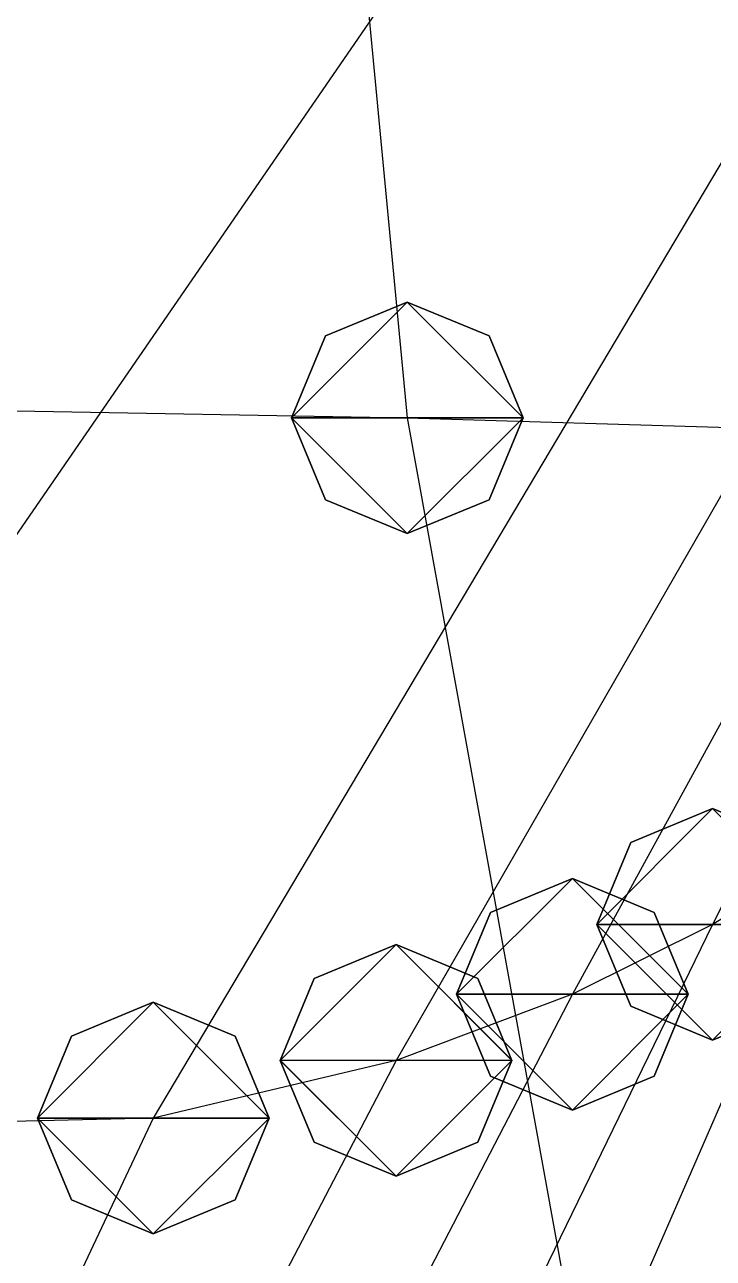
# Model space of a CAD drawing. Header units: metres. Extents: x -59 to 99, y -54 to 55.
# Drawn here: x 11.81 to 17.76, y -42.12 to -31.47 of the extents above; entities that cross this region are included whole.
import ezdxf

# ---------------------------------------------------------------- set-up
doc = ezdxf.new("R2010")
doc.units = ezdxf.units.M

msp = doc.modelspace()

# ---------------------------------------------------------------- linework, layer by layer
for p, q in [((14.086083, -24.025223, -228.23218), (15.117272, -34.86422, -232.50049)), ((23.455479, -27.937767, -172.24756), (17.753778, -39.23886, -169.88852)), ((22.7644, -28.472649, -164.59225), (16.542557, -39.84147, -161.26526)), ((21.603786, -28.967758, -157.50235), (15.020462, -40.412415, -153.09311)), ((19.771343, -29.39254, -151.4184), (12.923054, -40.910553, -145.96161)), ((19.771343, -29.39254, -151.4184), (12.923054, -40.910553, -145.96161)), ((16.064808, -29.593353, -148.54568), (8.189568, -41.03102, -144.24005)), ((15.117272, -33.86422, -232.50032), (14.410166, -34.157112, -232.50037)), ((15.117272, -33.86422, -232.50032), (14.410166, -34.157112, -232.50037)), ((15.117272, -33.86422, -232.50032), (14.410166, -34.157112, -232.50037)), ((15.117272, -33.86422, -232.50032), (14.410166, -34.157112, -232.50037)), ((15.824379, -34.157112, -232.50037), (15.117272, -33.86422, -232.50032)), ((15.824379, -34.157112, -232.50037), (15.117272, -33.86422, -232.50032)), ((15.824379, -34.157112, -232.50037), (15.117272, -33.86422, -232.50032)), ((15.824379, -34.157112, -232.50037), (15.117272, -33.86422, -232.50032)), ((14.410166, -34.157112, -232.50037), (14.117272, -34.86422, -232.50049)), ((14.410166, -34.157112, -232.50037), (14.117272, -34.86422, -232.50049)), ((14.410166, -34.157112, -232.50037), (14.117272, -34.86422, -232.50049)), ((14.410166, -34.157112, -232.50037), (14.117272, -34.86422, -232.50049)), ((16.117271, -34.86422, -232.50049), (15.824379, -34.157112, -232.50037)), ((16.117271, -34.86422, -232.50049), (15.824379, -34.157112, -232.50037)), ((16.117271, -34.86422, -232.50049), (15.824379, -34.157112, -232.50037)), ((16.117271, -34.86422, -232.50049), (15.824379, -34.157112, -232.50037)), ((9.854023, -34.770233, -233.8405), (15.117272, -34.86422, -232.50049)), ((14.117272, -34.86422, -232.50049), (14.410166, -35.571327, -232.50061)), ((14.117272, -34.86422, -232.50049), (14.410166, -35.571327, -232.50061)), ((14.117272, -34.86422, -232.50049), (14.410166, -35.571327, -232.50061)), ((14.117272, -34.86422, -232.50049), (14.410166, -35.571327, -232.50061)), ((15.117272, -34.86422, -232.50049), (19.45668, -34.996216, -230.62106)), ((15.117272, -34.86422, -232.50049), (17.073807, -45.665604, -237.30675)), ((15.824379, -35.571327, -232.50061), (16.117271, -34.86422, -232.50049)), ((15.824379, -35.571327, -232.50061), (16.117271, -34.86422, -232.50049)), ((15.824379, -35.571327, -232.50061), (16.117271, -34.86422, -232.50049)), ((15.824379, -35.571327, -232.50061), (16.117271, -34.86422, -232.50049)), ((14.410166, -35.571327, -232.50061), (15.117272, -35.86422, -232.50066)), ((14.410166, -35.571327, -232.50061), (15.117272, -35.86422, -232.50066)), ((14.410166, -35.571327, -232.50061), (15.117272, -35.86422, -232.50066)), ((14.410166, -35.571327, -232.50061), (15.117272, -35.86422, -232.50066)), ((15.117272, -35.86422, -232.50066), (15.824379, -35.571327, -232.50061)), ((15.117272, -35.86422, -232.50066), (15.824379, -35.571327, -232.50061)), ((15.117272, -35.86422, -232.50066), (15.824379, -35.571327, -232.50061)), ((15.117272, -35.86422, -232.50066), (15.824379, -35.571327, -232.50061)), ((17.753778, -38.23886, -169.88835), (17.04667, -38.531754, -169.8884)), ((17.753778, -38.23886, -169.88835), (17.04667, -38.531754, -169.8884)), ((17.753778, -38.23886, -169.88835), (17.04667, -38.531754, -169.8884)), ((17.753778, -38.23886, -169.88835), (17.04667, -38.531754, -169.8884)), ((18.460886, -38.531754, -169.8884), (17.753778, -38.23886, -169.88835)), ((18.460886, -38.531754, -169.8884), (17.753778, -38.23886, -169.88835)), ((18.460886, -38.531754, -169.8884), (17.753778, -38.23886, -169.88835)), ((18.460886, -38.531754, -169.8884), (17.753778, -38.23886, -169.88835)), ((17.04667, -38.531754, -169.8884), (16.753778, -39.23886, -169.88852)), ((17.04667, -38.531754, -169.8884), (16.753778, -39.23886, -169.88852)), ((17.04667, -38.531754, -169.8884), (16.753778, -39.23886, -169.88852)), ((17.04667, -38.531754, -169.8884), (16.753778, -39.23886, -169.88852)), ((18.766478, -38.622345, -178.70987), (13.870272, -49.866257, -177.17647)), ((18.766478, -38.622345, -178.70987), (17.753778, -39.23886, -169.88852)), ((16.542557, -38.84147, -161.26509), (15.83545, -39.13436, -161.26514)), ((16.542557, -38.84147, -161.26509), (15.83545, -39.13436, -161.26514)), ((16.542557, -38.84147, -161.26509), (15.83545, -39.13436, -161.26514)), ((16.542557, -38.84147, -161.26509), (15.83545, -39.13436, -161.26514)), ((17.249664, -39.13436, -161.26514), (16.542557, -38.84147, -161.26509)), ((17.249664, -39.13436, -161.26514), (16.542557, -38.84147, -161.26509)), ((17.249664, -39.13436, -161.26514), (16.542557, -38.84147, -161.26509)), ((17.249664, -39.13436, -161.26514), (16.542557, -38.84147, -161.26509)), ((15.83545, -39.13436, -161.26514), (15.542557, -39.84147, -161.26526)), ((15.83545, -39.13436, -161.26514), (15.542557, -39.84147, -161.26526)), ((15.83545, -39.13436, -161.26514), (15.542557, -39.84147, -161.26526)), ((15.83545, -39.13436, -161.26514), (15.542557, -39.84147, -161.26526)), ((17.542557, -39.84147, -161.26526), (17.249664, -39.13436, -161.26514)), ((17.542557, -39.84147, -161.26526), (17.249664, -39.13436, -161.26514)), ((17.542557, -39.84147, -161.26526), (17.249664, -39.13436, -161.26514)), ((17.542557, -39.84147, -161.26526), (17.249664, -39.13436, -161.26514)), ((17.753778, -39.23886, -169.88852), (12.250872, -50.553955, -167.33244)), ((17.753778, -39.23886, -169.88852), (16.542557, -39.84147, -161.26526)), ((16.753778, -39.23886, -169.88852), (17.04667, -39.94597, -169.88864)), ((16.753778, -39.23886, -169.88852), (17.04667, -39.94597, -169.88864)), ((16.753778, -39.23886, -169.88852), (17.04667, -39.94597, -169.88864)), ((16.753778, -39.23886, -169.88852), (17.04667, -39.94597, -169.88864)), ((15.020462, -39.412415, -153.09294), (14.313355, -39.705307, -153.09299)), ((15.020462, -39.412415, -153.09294), (14.313355, -39.705307, -153.09299)), ((15.020462, -39.412415, -153.09294), (14.313355, -39.705307, -153.09299)), ((15.020462, -39.412415, -153.09294), (14.313355, -39.705307, -153.09299)), ((15.727569, -39.705307, -153.09299), (15.020462, -39.412415, -153.09294)), ((15.727569, -39.705307, -153.09299), (15.020462, -39.412415, -153.09294)), ((15.727569, -39.705307, -153.09299), (15.020462, -39.412415, -153.09294)), ((15.727569, -39.705307, -153.09299), (15.020462, -39.412415, -153.09294)), ((14.313355, -39.705307, -153.09299), (14.020462, -40.412415, -153.09311)), ((14.313355, -39.705307, -153.09299), (14.020462, -40.412415, -153.09311)), ((14.313355, -39.705307, -153.09299), (14.020462, -40.412415, -153.09311)), ((14.313355, -39.705307, -153.09299), (14.020462, -40.412415, -153.09311)), ((16.020462, -40.412415, -153.09311), (15.727569, -39.705307, -153.09299)), ((16.020462, -40.412415, -153.09311), (15.727569, -39.705307, -153.09299)), ((16.020462, -40.412415, -153.09311), (15.727569, -39.705307, -153.09299)), ((16.020462, -40.412415, -153.09311), (15.727569, -39.705307, -153.09299)), ((16.542557, -39.84147, -161.26526), (10.63147, -51.241653, -157.48843)), ((12.923054, -39.910553, -145.96144), (12.215947, -40.203445, -145.96149)), ((12.923054, -39.910553, -145.96144), (12.215947, -40.203445, -145.96149)), ((12.923054, -39.910553, -145.96144), (12.215947, -40.203445, -145.96149)), ((12.923054, -39.910553, -145.96144), (12.215947, -40.203445, -145.96149)), ((12.923054, -39.910553, -145.96144), (12.215947, -40.203445, -145.96149)), ((12.923054, -39.910553, -145.96144), (12.215947, -40.203445, -145.96149)), ((13.63016, -40.203445, -145.96149), (12.923054, -39.910553, -145.96144)), ((13.63016, -40.203445, -145.96149), (12.923054, -39.910553, -145.96144)), ((13.63016, -40.203445, -145.96149), (12.923054, -39.910553, -145.96144)), ((13.63016, -40.203445, -145.96149), (12.923054, -39.910553, -145.96144)), ((13.63016, -40.203445, -145.96149), (12.923054, -39.910553, -145.96144)), ((13.63016, -40.203445, -145.96149), (12.923054, -39.910553, -145.96144)), ((16.542557, -39.84147, -161.26526), (15.020462, -40.412415, -153.09311)), ((15.542557, -39.84147, -161.26526), (15.83545, -40.548576, -161.26538)), ((15.542557, -39.84147, -161.26526), (15.83545, -40.548576, -161.26538)), ((15.542557, -39.84147, -161.26526), (15.83545, -40.548576, -161.26538)), ((15.542557, -39.84147, -161.26526), (15.83545, -40.548576, -161.26538)), ((17.04667, -39.94597, -169.88864), (17.753778, -40.23886, -169.88869)), ((17.04667, -39.94597, -169.88864), (17.753778, -40.23886, -169.88869)), ((17.04667, -39.94597, -169.88864), (17.753778, -40.23886, -169.88869)), ((17.04667, -39.94597, -169.88864), (17.753778, -40.23886, -169.88869)), ((17.249664, -40.548576, -161.26538), (17.542557, -39.84147, -161.26526)), ((17.249664, -40.548576, -161.26538), (17.542557, -39.84147, -161.26526)), ((17.249664, -40.548576, -161.26538), (17.542557, -39.84147, -161.26526)), ((17.249664, -40.548576, -161.26538), (17.542557, -39.84147, -161.26526)), ((17.753778, -40.23886, -169.88869), (18.460886, -39.94597, -169.88864)), ((17.753778, -40.23886, -169.88869), (18.460886, -39.94597, -169.88864)), ((17.753778, -40.23886, -169.88869), (18.460886, -39.94597, -169.88864)), ((17.753778, -40.23886, -169.88869), (18.460886, -39.94597, -169.88864)), ((12.215947, -40.203445, -145.96149), (11.923054, -40.910553, -145.96161)), ((12.215947, -40.203445, -145.96149), (11.923054, -40.910553, -145.96161)), ((12.215947, -40.203445, -145.96149), (11.923054, -40.910553, -145.96161)), ((12.215947, -40.203445, -145.96149), (11.923054, -40.910553, -145.96161)), ((12.215947, -40.203445, -145.96149), (11.923054, -40.910553, -145.96161)), ((12.215947, -40.203445, -145.96149), (11.923054, -40.910553, -145.96161)), ((13.923054, -40.910553, -145.96161), (13.63016, -40.203445, -145.96149)), ((13.923054, -40.910553, -145.96161), (13.63016, -40.203445, -145.96149)), ((13.923054, -40.910553, -145.96161), (13.63016, -40.203445, -145.96149)), ((13.923054, -40.910553, -145.96161), (13.63016, -40.203445, -145.96149)), ((13.923054, -40.910553, -145.96161), (13.63016, -40.203445, -145.96149)), ((13.923054, -40.910553, -145.96161), (13.63016, -40.203445, -145.96149)), ((15.020462, -40.412415, -153.09311), (9.012066, -51.929344, -147.64442)), ((15.020462, -40.412415, -153.09311), (12.923054, -40.910553, -145.96161)), ((14.020462, -40.412415, -153.09311), (14.313355, -41.119522, -153.09323)), ((14.020462, -40.412415, -153.09311), (14.313355, -41.119522, -153.09323)), ((14.020462, -40.412415, -153.09311), (14.313355, -41.119522, -153.09323)), ((14.020462, -40.412415, -153.09311), (14.313355, -41.119522, -153.09323)), ((15.727569, -41.119522, -153.09323), (16.020462, -40.412415, -153.09311)), ((15.727569, -41.119522, -153.09323), (16.020462, -40.412415, -153.09311)), ((15.727569, -41.119522, -153.09323), (16.020462, -40.412415, -153.09311)), ((15.727569, -41.119522, -153.09323), (16.020462, -40.412415, -153.09311)), ((15.83545, -40.548576, -161.26538), (16.542557, -40.84147, -161.26543)), ((15.83545, -40.548576, -161.26538), (16.542557, -40.84147, -161.26543)), ((15.83545, -40.548576, -161.26538), (16.542557, -40.84147, -161.26543)), ((15.83545, -40.548576, -161.26538), (16.542557, -40.84147, -161.26543)), ((16.542557, -40.84147, -161.26543), (17.249664, -40.548576, -161.26538)), ((16.542557, -40.84147, -161.26543), (17.249664, -40.548576, -161.26538)), ((16.542557, -40.84147, -161.26543), (17.249664, -40.548576, -161.26538)), ((16.542557, -40.84147, -161.26543), (17.249664, -40.548576, -161.26538)), ((12.923054, -40.910553, -145.96161), (7.392658, -52.617043, -137.8004)), ((12.923054, -40.910553, -145.96161), (7.392658, -52.617043, -137.8004)), ((12.923054, -40.910553, -145.96161), (8.189568, -41.03102, -144.24005)), ((11.923054, -40.910553, -145.96161), (12.215947, -41.61766, -145.96173)), ((11.923054, -40.910553, -145.96161), (12.215947, -41.61766, -145.96173)), ((11.923054, -40.910553, -145.96161), (12.215947, -41.61766, -145.96173)), ((11.923054, -40.910553, -145.96161), (12.215947, -41.61766, -145.96173)), ((11.923054, -40.910553, -145.96161), (12.215947, -41.61766, -145.96173)), ((11.923054, -40.910553, -145.96161), (12.215947, -41.61766, -145.96173)), ((13.63016, -41.61766, -145.96173), (13.923054, -40.910553, -145.96161)), ((13.63016, -41.61766, -145.96173), (13.923054, -40.910553, -145.96161)), ((13.63016, -41.61766, -145.96173), (13.923054, -40.910553, -145.96161)), ((13.63016, -41.61766, -145.96173), (13.923054, -40.910553, -145.96161)), ((13.63016, -41.61766, -145.96173), (13.923054, -40.910553, -145.96161)), ((13.63016, -41.61766, -145.96173), (13.923054, -40.910553, -145.96161)), ((14.313355, -41.119522, -153.09323), (15.020462, -41.412415, -153.09328)), ((14.313355, -41.119522, -153.09323), (15.020462, -41.412415, -153.09328)), ((14.313355, -41.119522, -153.09323), (15.020462, -41.412415, -153.09328)), ((14.313355, -41.119522, -153.09323), (15.020462, -41.412415, -153.09328)), ((15.020462, -41.412415, -153.09328), (15.727569, -41.119522, -153.09323)), ((15.020462, -41.412415, -153.09328), (15.727569, -41.119522, -153.09323)), ((15.020462, -41.412415, -153.09328), (15.727569, -41.119522, -153.09323)), ((15.020462, -41.412415, -153.09328), (15.727569, -41.119522, -153.09323)), ((12.215947, -41.61766, -145.96173), (12.923054, -41.910553, -145.96178)), ((12.215947, -41.61766, -145.96173), (12.923054, -41.910553, -145.96178)), ((12.215947, -41.61766, -145.96173), (12.923054, -41.910553, -145.96178)), ((12.215947, -41.61766, -145.96173), (12.923054, -41.910553, -145.96178)), ((12.215947, -41.61766, -145.96173), (12.923054, -41.910553, -145.96178)), ((12.215947, -41.61766, -145.96173), (12.923054, -41.910553, -145.96178)), ((12.923054, -41.910553, -145.96178), (13.63016, -41.61766, -145.96173)), ((12.923054, -41.910553, -145.96178), (13.63016, -41.61766, -145.96173)), ((12.923054, -41.910553, -145.96178), (13.63016, -41.61766, -145.96173)), ((12.923054, -41.910553, -145.96178), (13.63016, -41.61766, -145.96173)), ((12.923054, -41.910553, -145.96178), (13.63016, -41.61766, -145.96173)), ((12.923054, -41.910553, -145.96178), (13.63016, -41.61766, -145.96173))]:
    msp.add_line(p, q)
for points in [[(14.117272, -34.86422, -232.50049), (14.410166, -34.157112, -232.50037), (15.117272, -33.86422, -232.50032), (15.1173725, -33.86412, -232.50021)], [(14.117272, -34.86422, -232.50049), (14.410166, -34.157112, -232.50037), (15.117272, -33.86422, -232.50032), (15.1173725, -33.86412, -232.50021)], [(14.117272, -34.86422, -232.50049), (14.410166, -34.157112, -232.50037), (15.117272, -33.86422, -232.50032), (15.1173725, -33.86412, -232.50021)], [(14.117272, -34.86422, -232.50049), (14.410166, -34.157112, -232.50037), (15.117272, -33.86422, -232.50032), (15.1173725, -33.86412, -232.50021)], [(14.117272, -34.86422, -232.50049), (15.117272, -33.86422, -232.50032), (16.117271, -34.86422, -232.50049), (16.11737, -34.86412, -232.50038)], [(14.117272, -34.86422, -232.50049), (15.117272, -33.86422, -232.50032), (16.117271, -34.86422, -232.50049), (16.11737, -34.86412, -232.50038)], [(14.117272, -34.86422, -232.50049), (15.117272, -33.86422, -232.50032), (16.117271, -34.86422, -232.50049), (16.11737, -34.86412, -232.50038)], [(14.117272, -34.86422, -232.50049), (15.117272, -33.86422, -232.50032), (16.117271, -34.86422, -232.50049), (16.11737, -34.86412, -232.50038)], [(15.117272, -33.86422, -232.50032), (15.824379, -34.157112, -232.50037), (16.117271, -34.86422, -232.50049), (16.11737, -34.86412, -232.50038)], [(15.117272, -33.86422, -232.50032), (15.824379, -34.157112, -232.50037), (16.117271, -34.86422, -232.50049), (16.11737, -34.86412, -232.50038)], [(15.117272, -33.86422, -232.50032), (15.824379, -34.157112, -232.50037), (16.117271, -34.86422, -232.50049), (16.11737, -34.86412, -232.50038)], [(15.117272, -33.86422, -232.50032), (15.824379, -34.157112, -232.50037), (16.117271, -34.86422, -232.50049), (16.11737, -34.86412, -232.50038)], [(15.117272, -35.86422, -232.50066), (14.410166, -35.571327, -232.50061), (14.117272, -34.86422, -232.50049), (14.1173725, -34.86412, -232.50038)], [(16.117271, -34.86422, -232.50049), (15.117272, -35.86422, -232.50066), (14.117272, -34.86422, -232.50049), (14.1173725, -34.86412, -232.50038)], [(15.117272, -35.86422, -232.50066), (14.410166, -35.571327, -232.50061), (14.117272, -34.86422, -232.50049), (14.1173725, -34.86412, -232.50038)], [(16.117271, -34.86422, -232.50049), (15.117272, -35.86422, -232.50066), (14.117272, -34.86422, -232.50049), (14.1173725, -34.86412, -232.50038)], [(15.117272, -35.86422, -232.50066), (14.410166, -35.571327, -232.50061), (14.117272, -34.86422, -232.50049), (14.1173725, -34.86412, -232.50038)], [(16.117271, -34.86422, -232.50049), (15.117272, -35.86422, -232.50066), (14.117272, -34.86422, -232.50049), (14.1173725, -34.86412, -232.50038)], [(15.117272, -35.86422, -232.50066), (14.410166, -35.571327, -232.50061), (14.117272, -34.86422, -232.50049), (14.1173725, -34.86412, -232.50038)], [(16.117271, -34.86422, -232.50049), (15.117272, -35.86422, -232.50066), (14.117272, -34.86422, -232.50049), (14.1173725, -34.86412, -232.50038)], [(16.117271, -34.86422, -232.50049), (15.824379, -35.571327, -232.50061), (15.117272, -35.86422, -232.50066), (15.1173725, -35.86412, -232.50055)], [(16.117271, -34.86422, -232.50049), (15.824379, -35.571327, -232.50061), (15.117272, -35.86422, -232.50066), (15.1173725, -35.86412, -232.50055)], [(16.117271, -34.86422, -232.50049), (15.824379, -35.571327, -232.50061), (15.117272, -35.86422, -232.50066), (15.1173725, -35.86412, -232.50055)], [(16.117271, -34.86422, -232.50049), (15.824379, -35.571327, -232.50061), (15.117272, -35.86422, -232.50066), (15.1173725, -35.86412, -232.50055)], [(16.753778, -39.23886, -169.88852), (17.04667, -38.531754, -169.8884), (17.753778, -38.23886, -169.88835), (17.753878, -38.23876, -169.88824)], [(16.753778, -39.23886, -169.88852), (17.04667, -38.531754, -169.8884), (17.753778, -38.23886, -169.88835), (17.753878, -38.23876, -169.88824)], [(16.753778, -39.23886, -169.88852), (17.04667, -38.531754, -169.8884), (17.753778, -38.23886, -169.88835), (17.753878, -38.23876, -169.88824)], [(16.753778, -39.23886, -169.88852), (17.04667, -38.531754, -169.8884), (17.753778, -38.23886, -169.88835), (17.753878, -38.23876, -169.88824)], [(16.753778, -39.23886, -169.88852), (17.753778, -38.23886, -169.88835), (18.753778, -39.23886, -169.88852), (18.753878, -39.23876, -169.88841)], [(16.753778, -39.23886, -169.88852), (17.753778, -38.23886, -169.88835), (18.753778, -39.23886, -169.88852), (18.753878, -39.23876, -169.88841)], [(16.753778, -39.23886, -169.88852), (17.753778, -38.23886, -169.88835), (18.753778, -39.23886, -169.88852), (18.753878, -39.23876, -169.88841)], [(16.753778, -39.23886, -169.88852), (17.753778, -38.23886, -169.88835), (18.753778, -39.23886, -169.88852), (18.753878, -39.23876, -169.88841)], [(17.753778, -38.23886, -169.88835), (18.460886, -38.531754, -169.8884), (18.753778, -39.23886, -169.88852), (18.753878, -39.23876, -169.88841)], [(17.753778, -38.23886, -169.88835), (18.460886, -38.531754, -169.8884), (18.753778, -39.23886, -169.88852), (18.753878, -39.23876, -169.88841)], [(17.753778, -38.23886, -169.88835), (18.460886, -38.531754, -169.8884), (18.753778, -39.23886, -169.88852), (18.753878, -39.23876, -169.88841)], [(17.753778, -38.23886, -169.88835), (18.460886, -38.531754, -169.8884), (18.753778, -39.23886, -169.88852), (18.753878, -39.23876, -169.88841)], [(15.542557, -39.84147, -161.26526), (15.83545, -39.13436, -161.26514), (16.542557, -38.84147, -161.26509), (16.542656, -38.84137, -161.26498)], [(15.542557, -39.84147, -161.26526), (15.83545, -39.13436, -161.26514), (16.542557, -38.84147, -161.26509), (16.542656, -38.84137, -161.26498)], [(15.542557, -39.84147, -161.26526), (15.83545, -39.13436, -161.26514), (16.542557, -38.84147, -161.26509), (16.542656, -38.84137, -161.26498)], [(15.542557, -39.84147, -161.26526), (15.83545, -39.13436, -161.26514), (16.542557, -38.84147, -161.26509), (16.542656, -38.84137, -161.26498)], [(15.542557, -39.84147, -161.26526), (16.542557, -38.84147, -161.26509), (17.542557, -39.84147, -161.26526), (17.542656, -39.84137, -161.26515)], [(15.542557, -39.84147, -161.26526), (16.542557, -38.84147, -161.26509), (17.542557, -39.84147, -161.26526), (17.542656, -39.84137, -161.26515)], [(15.542557, -39.84147, -161.26526), (16.542557, -38.84147, -161.26509), (17.542557, -39.84147, -161.26526), (17.542656, -39.84137, -161.26515)], [(15.542557, -39.84147, -161.26526), (16.542557, -38.84147, -161.26509), (17.542557, -39.84147, -161.26526), (17.542656, -39.84137, -161.26515)], [(16.542557, -38.84147, -161.26509), (17.249664, -39.13436, -161.26514), (17.542557, -39.84147, -161.26526), (17.542656, -39.84137, -161.26515)], [(16.542557, -38.84147, -161.26509), (17.249664, -39.13436, -161.26514), (17.542557, -39.84147, -161.26526), (17.542656, -39.84137, -161.26515)], [(16.542557, -38.84147, -161.26509), (17.249664, -39.13436, -161.26514), (17.542557, -39.84147, -161.26526), (17.542656, -39.84137, -161.26515)], [(16.542557, -38.84147, -161.26509), (17.249664, -39.13436, -161.26514), (17.542557, -39.84147, -161.26526), (17.542656, -39.84137, -161.26515)], [(17.753778, -40.23886, -169.88869), (17.04667, -39.94597, -169.88864), (16.753778, -39.23886, -169.88852), (16.753878, -39.23876, -169.88841)], [(18.753778, -39.23886, -169.88852), (17.753778, -40.23886, -169.88869), (16.753778, -39.23886, -169.88852), (16.753878, -39.23876, -169.88841)], [(17.753778, -40.23886, -169.88869), (17.04667, -39.94597, -169.88864), (16.753778, -39.23886, -169.88852), (16.753878, -39.23876, -169.88841)], [(18.753778, -39.23886, -169.88852), (17.753778, -40.23886, -169.88869), (16.753778, -39.23886, -169.88852), (16.753878, -39.23876, -169.88841)], [(17.753778, -40.23886, -169.88869), (17.04667, -39.94597, -169.88864), (16.753778, -39.23886, -169.88852), (16.753878, -39.23876, -169.88841)], [(18.753778, -39.23886, -169.88852), (17.753778, -40.23886, -169.88869), (16.753778, -39.23886, -169.88852), (16.753878, -39.23876, -169.88841)], [(17.753778, -40.23886, -169.88869), (17.04667, -39.94597, -169.88864), (16.753778, -39.23886, -169.88852), (16.753878, -39.23876, -169.88841)], [(18.753778, -39.23886, -169.88852), (17.753778, -40.23886, -169.88869), (16.753778, -39.23886, -169.88852), (16.753878, -39.23876, -169.88841)], [(18.753778, -39.23886, -169.88852), (18.460886, -39.94597, -169.88864), (17.753778, -40.23886, -169.88869), (17.753878, -40.23876, -169.88858)], [(18.753778, -39.23886, -169.88852), (18.460886, -39.94597, -169.88864), (17.753778, -40.23886, -169.88869), (17.753878, -40.23876, -169.88858)], [(18.753778, -39.23886, -169.88852), (18.460886, -39.94597, -169.88864), (17.753778, -40.23886, -169.88869), (17.753878, -40.23876, -169.88858)], [(18.753778, -39.23886, -169.88852), (18.460886, -39.94597, -169.88864), (17.753778, -40.23886, -169.88869), (17.753878, -40.23876, -169.88858)], [(14.020462, -40.412415, -153.09311), (14.313355, -39.705307, -153.09299), (15.020462, -39.412415, -153.09294), (15.020562, -39.412315, -153.09283)], [(14.020462, -40.412415, -153.09311), (14.313355, -39.705307, -153.09299), (15.020462, -39.412415, -153.09294), (15.020562, -39.412315, -153.09283)], [(14.020462, -40.412415, -153.09311), (14.313355, -39.705307, -153.09299), (15.020462, -39.412415, -153.09294), (15.020562, -39.412315, -153.09283)], [(14.020462, -40.412415, -153.09311), (14.313355, -39.705307, -153.09299), (15.020462, -39.412415, -153.09294), (15.020562, -39.412315, -153.09283)], [(14.020462, -40.412415, -153.09311), (15.020462, -39.412415, -153.09294), (16.020462, -40.412415, -153.09311), (16.020561, -40.412315, -153.093)], [(14.020462, -40.412415, -153.09311), (15.020462, -39.412415, -153.09294), (16.020462, -40.412415, -153.09311), (16.020561, -40.412315, -153.093)], [(14.020462, -40.412415, -153.09311), (15.020462, -39.412415, -153.09294), (16.020462, -40.412415, -153.09311), (16.020561, -40.412315, -153.093)], [(14.020462, -40.412415, -153.09311), (15.020462, -39.412415, -153.09294), (16.020462, -40.412415, -153.09311), (16.020561, -40.412315, -153.093)], [(15.020462, -39.412415, -153.09294), (15.727569, -39.705307, -153.09299), (16.020462, -40.412415, -153.09311), (16.020561, -40.412315, -153.093)], [(15.020462, -39.412415, -153.09294), (15.727569, -39.705307, -153.09299), (16.020462, -40.412415, -153.09311), (16.020561, -40.412315, -153.093)], [(15.020462, -39.412415, -153.09294), (15.727569, -39.705307, -153.09299), (16.020462, -40.412415, -153.09311), (16.020561, -40.412315, -153.093)], [(15.020462, -39.412415, -153.09294), (15.727569, -39.705307, -153.09299), (16.020462, -40.412415, -153.09311), (16.020561, -40.412315, -153.093)], [(16.542557, -40.84147, -161.26543), (15.83545, -40.548576, -161.26538), (15.542557, -39.84147, -161.26526), (15.542657, -39.84137, -161.26515)], [(17.542557, -39.84147, -161.26526), (16.542557, -40.84147, -161.26543), (15.542557, -39.84147, -161.26526), (15.542657, -39.84137, -161.26515)], [(16.542557, -40.84147, -161.26543), (15.83545, -40.548576, -161.26538), (15.542557, -39.84147, -161.26526), (15.542657, -39.84137, -161.26515)], [(17.542557, -39.84147, -161.26526), (16.542557, -40.84147, -161.26543), (15.542557, -39.84147, -161.26526), (15.542657, -39.84137, -161.26515)], [(16.542557, -40.84147, -161.26543), (15.83545, -40.548576, -161.26538), (15.542557, -39.84147, -161.26526), (15.542657, -39.84137, -161.26515)], [(17.542557, -39.84147, -161.26526), (16.542557, -40.84147, -161.26543), (15.542557, -39.84147, -161.26526), (15.542657, -39.84137, -161.26515)], [(16.542557, -40.84147, -161.26543), (15.83545, -40.548576, -161.26538), (15.542557, -39.84147, -161.26526), (15.542657, -39.84137, -161.26515)], [(17.542557, -39.84147, -161.26526), (16.542557, -40.84147, -161.26543), (15.542557, -39.84147, -161.26526), (15.542657, -39.84137, -161.26515)], [(11.923054, -40.910553, -145.96161), (12.215947, -40.203445, -145.96149), (12.923054, -39.910553, -145.96144), (12.923154, -39.910454, -145.96133)], [(11.923054, -40.910553, -145.96161), (12.215947, -40.203445, -145.96149), (12.923054, -39.910553, -145.96144), (12.923154, -39.910454, -145.96133)], [(11.923054, -40.910553, -145.96161), (12.215947, -40.203445, -145.96149), (12.923054, -39.910553, -145.96144), (12.923154, -39.910454, -145.96133)], [(11.923054, -40.910553, -145.96161), (12.215947, -40.203445, -145.96149), (12.923054, -39.910553, -145.96144), (12.923154, -39.910454, -145.96133)], [(11.923054, -40.910553, -145.96161), (12.215947, -40.203445, -145.96149), (12.923054, -39.910553, -145.96144), (12.923154, -39.910454, -145.96133)], [(11.923054, -40.910553, -145.96161), (12.215947, -40.203445, -145.96149), (12.923054, -39.910553, -145.96144), (12.923154, -39.910454, -145.96133)], [(11.923054, -40.910553, -145.96161), (12.923054, -39.910553, -145.96144), (13.923054, -40.910553, -145.96161), (13.923154, -40.910454, -145.9615)], [(11.923054, -40.910553, -145.96161), (12.923054, -39.910553, -145.96144), (13.923054, -40.910553, -145.96161), (13.923154, -40.910454, -145.9615)], [(11.923054, -40.910553, -145.96161), (12.923054, -39.910553, -145.96144), (13.923054, -40.910553, -145.96161), (13.923154, -40.910454, -145.9615)], [(11.923054, -40.910553, -145.96161), (12.923054, -39.910553, -145.96144), (13.923054, -40.910553, -145.96161), (13.923154, -40.910454, -145.9615)], [(11.923054, -40.910553, -145.96161), (12.923054, -39.910553, -145.96144), (13.923054, -40.910553, -145.96161), (13.923154, -40.910454, -145.9615)], [(11.923054, -40.910553, -145.96161), (12.923054, -39.910553, -145.96144), (13.923054, -40.910553, -145.96161), (13.923154, -40.910454, -145.9615)], [(12.923054, -39.910553, -145.96144), (13.63016, -40.203445, -145.96149), (13.923054, -40.910553, -145.96161), (13.923154, -40.910454, -145.9615)], [(12.923054, -39.910553, -145.96144), (13.63016, -40.203445, -145.96149), (13.923054, -40.910553, -145.96161), (13.923154, -40.910454, -145.9615)], [(12.923054, -39.910553, -145.96144), (13.63016, -40.203445, -145.96149), (13.923054, -40.910553, -145.96161), (13.923154, -40.910454, -145.9615)], [(12.923054, -39.910553, -145.96144), (13.63016, -40.203445, -145.96149), (13.923054, -40.910553, -145.96161), (13.923154, -40.910454, -145.9615)], [(12.923054, -39.910553, -145.96144), (13.63016, -40.203445, -145.96149), (13.923054, -40.910553, -145.96161), (13.923154, -40.910454, -145.9615)], [(12.923054, -39.910553, -145.96144), (13.63016, -40.203445, -145.96149), (13.923054, -40.910553, -145.96161), (13.923154, -40.910454, -145.9615)], [(17.542557, -39.84147, -161.26526), (17.249664, -40.548576, -161.26538), (16.542557, -40.84147, -161.26543), (16.542656, -40.84137, -161.26532)], [(17.542557, -39.84147, -161.26526), (17.249664, -40.548576, -161.26538), (16.542557, -40.84147, -161.26543), (16.542656, -40.84137, -161.26532)], [(17.542557, -39.84147, -161.26526), (17.249664, -40.548576, -161.26538), (16.542557, -40.84147, -161.26543), (16.542656, -40.84137, -161.26532)], [(17.542557, -39.84147, -161.26526), (17.249664, -40.548576, -161.26538), (16.542557, -40.84147, -161.26543), (16.542656, -40.84137, -161.26532)], [(15.020462, -41.412415, -153.09328), (14.313355, -41.119522, -153.09323), (14.020462, -40.412415, -153.09311), (14.020562, -40.412315, -153.093)], [(16.020462, -40.412415, -153.09311), (15.020462, -41.412415, -153.09328), (14.020462, -40.412415, -153.09311), (14.020562, -40.412315, -153.093)], [(15.020462, -41.412415, -153.09328), (14.313355, -41.119522, -153.09323), (14.020462, -40.412415, -153.09311), (14.020562, -40.412315, -153.093)], [(16.020462, -40.412415, -153.09311), (15.020462, -41.412415, -153.09328), (14.020462, -40.412415, -153.09311), (14.020562, -40.412315, -153.093)], [(15.020462, -41.412415, -153.09328), (14.313355, -41.119522, -153.09323), (14.020462, -40.412415, -153.09311), (14.020562, -40.412315, -153.093)], [(16.020462, -40.412415, -153.09311), (15.020462, -41.412415, -153.09328), (14.020462, -40.412415, -153.09311), (14.020562, -40.412315, -153.093)], [(15.020462, -41.412415, -153.09328), (14.313355, -41.119522, -153.09323), (14.020462, -40.412415, -153.09311), (14.020562, -40.412315, -153.093)], [(16.020462, -40.412415, -153.09311), (15.020462, -41.412415, -153.09328), (14.020462, -40.412415, -153.09311), (14.020562, -40.412315, -153.093)], [(16.020462, -40.412415, -153.09311), (15.727569, -41.119522, -153.09323), (15.020462, -41.412415, -153.09328), (15.020562, -41.412315, -153.09317)], [(16.020462, -40.412415, -153.09311), (15.727569, -41.119522, -153.09323), (15.020462, -41.412415, -153.09328), (15.020562, -41.412315, -153.09317)], [(16.020462, -40.412415, -153.09311), (15.727569, -41.119522, -153.09323), (15.020462, -41.412415, -153.09328), (15.020562, -41.412315, -153.09317)], [(16.020462, -40.412415, -153.09311), (15.727569, -41.119522, -153.09323), (15.020462, -41.412415, -153.09328), (15.020562, -41.412315, -153.09317)], [(12.923054, -41.910553, -145.96178), (12.215947, -41.61766, -145.96173), (11.923054, -40.910553, -145.96161), (11.923154, -40.910454, -145.9615)], [(13.923054, -40.910553, -145.96161), (12.923054, -41.910553, -145.96178), (11.923054, -40.910553, -145.96161), (11.923154, -40.910454, -145.9615)], [(12.923054, -41.910553, -145.96178), (12.215947, -41.61766, -145.96173), (11.923054, -40.910553, -145.96161), (11.923154, -40.910454, -145.9615)], [(13.923054, -40.910553, -145.96161), (12.923054, -41.910553, -145.96178), (11.923054, -40.910553, -145.96161), (11.923154, -40.910454, -145.9615)], [(12.923054, -41.910553, -145.96178), (12.215947, -41.61766, -145.96173), (11.923054, -40.910553, -145.96161), (11.923154, -40.910454, -145.9615)], [(13.923054, -40.910553, -145.96161), (12.923054, -41.910553, -145.96178), (11.923054, -40.910553, -145.96161), (11.923154, -40.910454, -145.9615)], [(12.923054, -41.910553, -145.96178), (12.215947, -41.61766, -145.96173), (11.923054, -40.910553, -145.96161), (11.923154, -40.910454, -145.9615)], [(13.923054, -40.910553, -145.96161), (12.923054, -41.910553, -145.96178), (11.923054, -40.910553, -145.96161), (11.923154, -40.910454, -145.9615)], [(12.923054, -41.910553, -145.96178), (12.215947, -41.61766, -145.96173), (11.923054, -40.910553, -145.96161), (11.923154, -40.910454, -145.9615)], [(13.923054, -40.910553, -145.96161), (12.923054, -41.910553, -145.96178), (11.923054, -40.910553, -145.96161), (11.923154, -40.910454, -145.9615)], [(12.923054, -41.910553, -145.96178), (12.215947, -41.61766, -145.96173), (11.923054, -40.910553, -145.96161), (11.923154, -40.910454, -145.9615)], [(13.923054, -40.910553, -145.96161), (12.923054, -41.910553, -145.96178), (11.923054, -40.910553, -145.96161), (11.923154, -40.910454, -145.9615)], [(13.923054, -40.910553, -145.96161), (13.63016, -41.61766, -145.96173), (12.923054, -41.910553, -145.96178), (12.923154, -41.910454, -145.96167)], [(13.923054, -40.910553, -145.96161), (13.63016, -41.61766, -145.96173), (12.923054, -41.910553, -145.96178), (12.923154, -41.910454, -145.96167)], [(13.923054, -40.910553, -145.96161), (13.63016, -41.61766, -145.96173), (12.923054, -41.910553, -145.96178), (12.923154, -41.910454, -145.96167)], [(13.923054, -40.910553, -145.96161), (13.63016, -41.61766, -145.96173), (12.923054, -41.910553, -145.96178), (12.923154, -41.910454, -145.96167)], [(13.923054, -40.910553, -145.96161), (13.63016, -41.61766, -145.96173), (12.923054, -41.910553, -145.96178), (12.923154, -41.910454, -145.96167)], [(13.923054, -40.910553, -145.96161), (13.63016, -41.61766, -145.96173), (12.923054, -41.910553, -145.96178), (12.923154, -41.910454, -145.96167)]]:
    msp.add_3dface(points)

doc.saveas('drawing.dxf')
